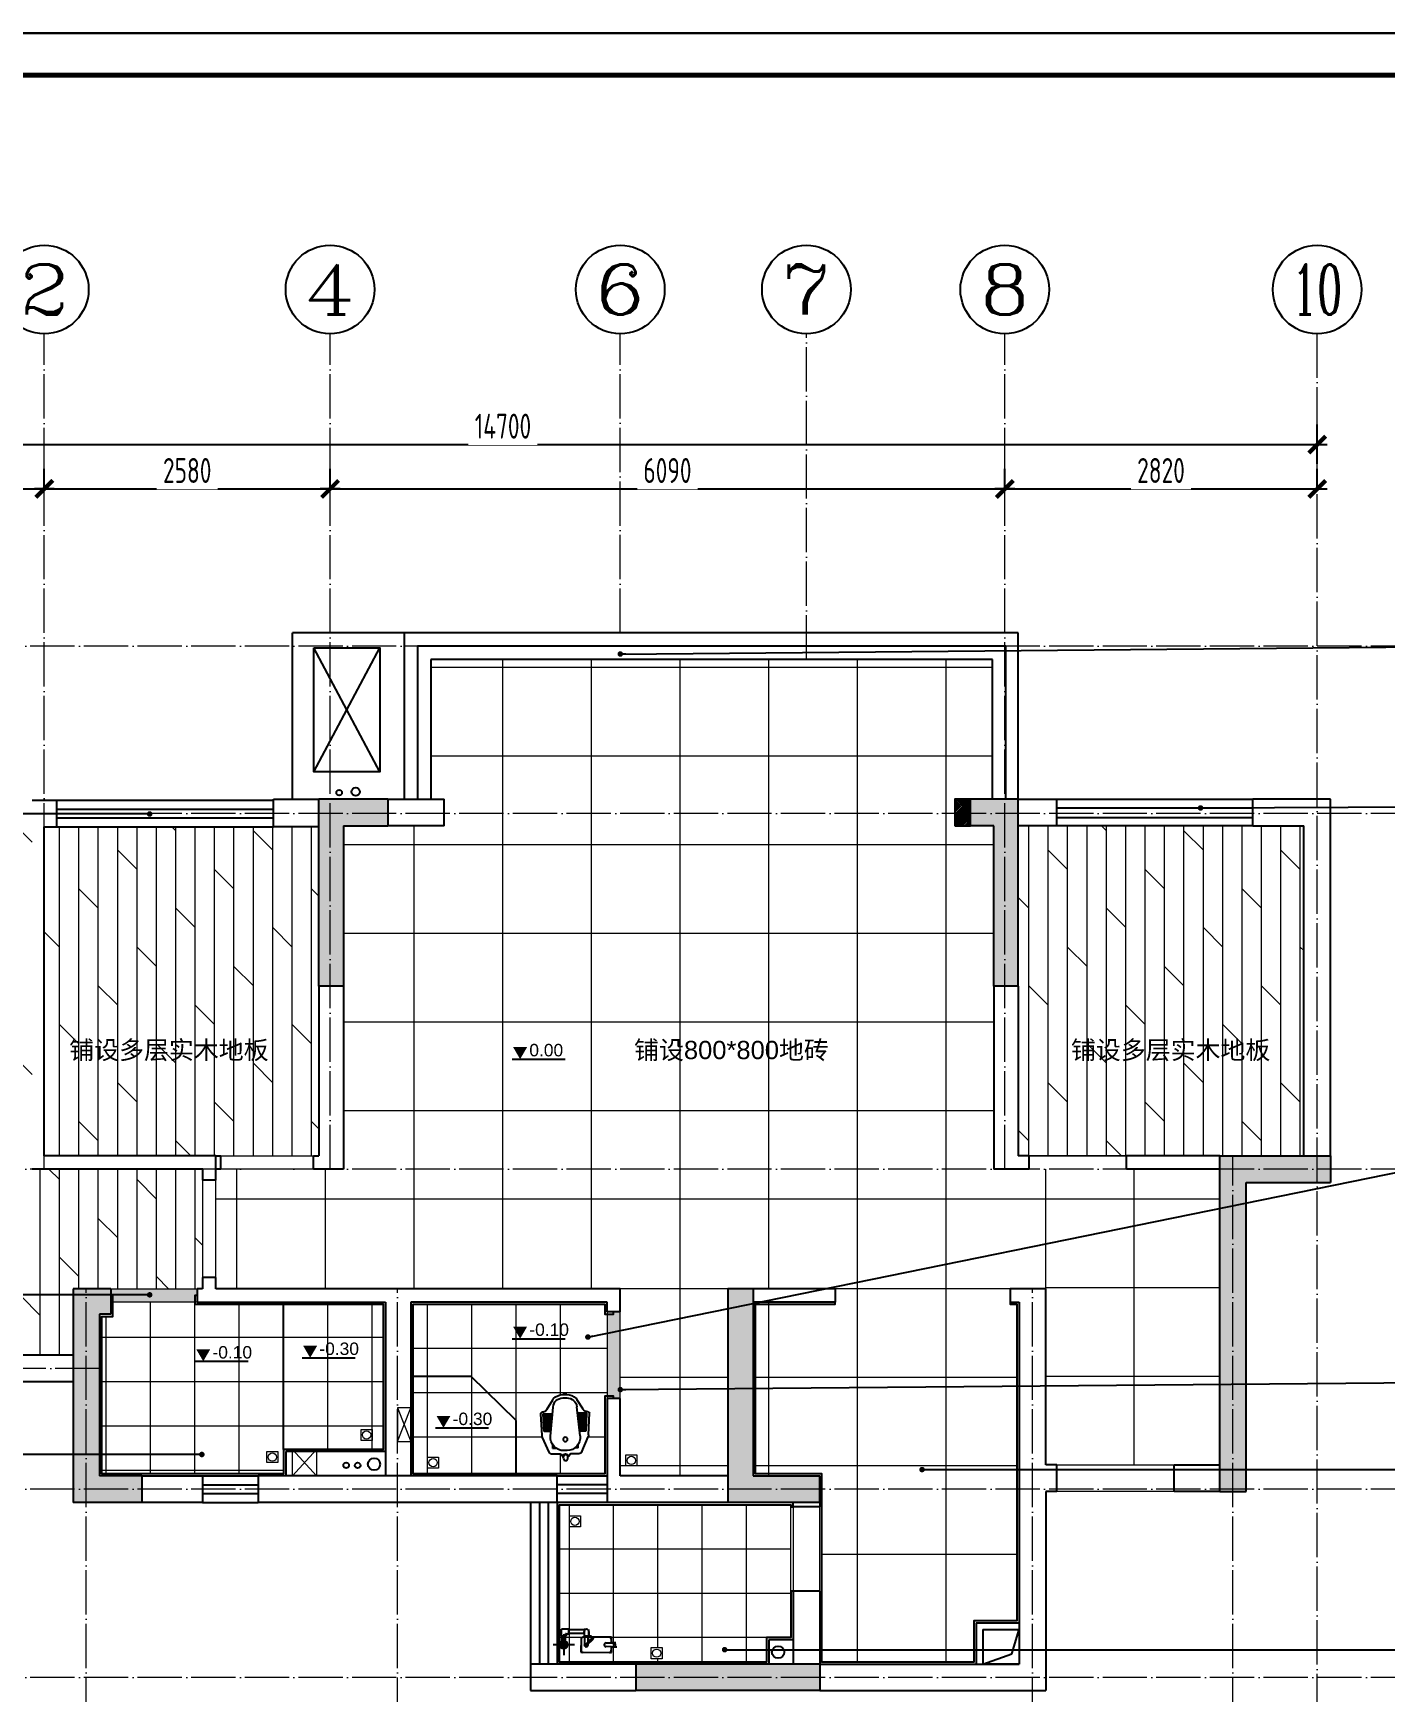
# Model space of a CAD drawing. Header units: inches. Extents: x -50945 to 250244, y -404780 to 18493.
# Drawn here: x 133813 to 146013, y -307373 to -292400 of the extents above; entities that cross this region are included whole.
import ezdxf
from ezdxf.enums import TextEntityAlignment as Align

# ---------------------------------------------------------------- set-up
doc = ezdxf.new("R2010")
doc.units = ezdxf.units.IN
doc.header["$MEASUREMENT"] = 0
doc.linetypes.add('DOTE', pattern=[2.42, 2, -0.2, 0.02, -0.2])
for name, color, linetype in [('15开关布置图-YJ', 2, 'Continuous'), ('19天棚文字标注-YJ', 252, 'Continuous'), ('AXIS', 1, 'Continuous'), ('AXIS_TEXT', 7, 'Continuous'), ('A图框', 7, 'Continuous'), ('D-ARCHI', 250, 'Continuous'), ('EVH 立面填充', 8, 'Continuous'), ('IBS-003-建筑窗框', 3, 'Continuous'), ('IBS-182-原建筑非承重墙', 150, 'Continuous'), ('IBS-200-原建筑承重墙柱', 200, 'Continuous'), ('IBS-250-轻质砖隔墙填充', 250, 'Continuous'), ('IBS-63-原建筑窗', 63, 'Continuous'), ('IDS-030-造型完成面(看线)', 30, 'Continuous'), ('IFF-31-卫浴洁具', 31, 'Continuous'), ('外标注', 50, 'Continuous')]:
    doc.layers.add(name, color=color, linetype=linetype)
for name, color, linetype, lineweight in [('地面铺装内线', 251, 'Continuous', 5), ('地面铺装外线', 136, 'Continuous', 20), ('天棚材质标注', 2, 'Continuous', 5), ('门', 65, 'Continuous', 13)]:
    doc.layers.add(name, color=color, linetype=linetype, lineweight=lineweight)
doc.styles.add('_TCH_AXIS', font='COMPLEX', dxfattribs={"bigfont": 'GBCBIG'})
doc.styles.add('COMPLEX', font='COMPLEX')
doc.styles.add('HBA-DIMT', font='ARCHS.SHX', dxfattribs={"width": 0.8})
doc.styles.add('MtXpl_Arial_Unicode_', font='Arial Unicode.ttf')
doc.styles.get("Standard").update_dxf_attribs({"font": 'Arial.ttf'})
doc.dimstyles.new('HBA_40', dxfattribs={"dimscale": 50, "dimtxt": 2.5, "dimasz": 0.1, "dimexe": 2, "dimexo": 2.5, "dimgap": 0.6, "dimtad": 1, "dimdec": 0, "dimrnd": 5, "dimzin": 0, "dimtxsty": 'HBA-DIMT', "dimblk": 'HBA_DIMENSION_TICK', "dimblk1": 'HBA_DIMENSION_TICK', "dimblk2": 'HBA_DIMENSION_TICK', "dimcen": 0.125, "dimclrd": 44, "dimclre": 44, "dimclrt": 2, "dimadec": 0, "dimazin": 0, "dimtfac": 1, "dimtdec": 0, "dimtix": 1, "dimtmove": 1, "dimatfit": 3, "dimldrblk": 'HBA_Leader_Dot', "dimfxl": 0, "dimtvp": 1, "dimtfill": 1, "dimtolj": 1, "dimtzin": 0, "dimarcsym": 0})

# ---------------------------------------------------------------- blocks, each defined once
blk = doc.blocks.new('gegeg')
at = {"layer": 'A图框'}
blk.add_lwpolyline([(162587, -39218), (162587, -60008), (133187, -60008), (133187, -39218)], close=True, dxfattribs=at)
at = {"layer": 'A图框', "const_width": 42}
blk.add_lwpolyline([(133537, -40125), (133537, -39568), (162237, -39568), (162237, -57908)], dxfattribs=at)
blk = doc.blocks.new('11')
at = {"layer": 'IBS-182-原建筑非承重墙'}
for p, q in [((140567, -1131), (140516, -1131)), ((140535, -1131), (140528, -1131)), ((140528, -1166), (140567, -1166)), ((140528, -1166), (140567, -1166)), ((140567, -1131), (140535, -1131)), ((140567, -1131), (140535, -1131)), ((140567, -1166), (140535, -1166)), ((140841, -1081), (140567, -1080)), ((140567, -1080), (140567, -1131)), ((140576, -1080), (140567, -1080)), ((140567, -1080), (140567, -1131)), ((140567, -1101), (140567, -1131)), ((140567, -1131), (140615, -1132)), ((140567, -1166), (140567, -1196)), ((140615, -1166), (140567, -1166)), ((140567, -1166), (140567, -1217)), ((140567, -1166), (140567, -1196)), ((140820, -1081), (140588, -1080)), ((140820, -1081), (140588, -1080)), ((140788, -1145), (140728, -1204)), ((140775, -1157), (140728, -1204)), ((140797, -1154), (140737, -1214)), ((140737, -1214), (140775, -1175)), ((140737, -1214), (140775, -1175)), ((140775, -1157), (140788, -1145)), ((140775, -1149), (140775, -1157)), ((140775, -1149), (140775, -1157)), ((140775, -1149), (140775, -1157)), ((140775, -1217), (140775, -1175)), ((140775, -1175), (140775, -1227)), ((140775, -1175), (140775, -1217)), ((140809, -1218), (140810, -1149)), ((140809, -1227), (140810, -1149)), ((140810, -1145), (140810, -1149)), ((140810, -1149), (140810, -1145)), ((140841, -1081), (140820, -1081)), ((140840, -1209), (140841, -1081)), ((140840, -1101), (140841, -1081)), ((140840, -1197), (140840, -1101)), ((140840, -1209), (140840, -1101)), ((140901, -1150), (141093, -1150)), ((140980, -1150), (140980, -1228)), ((140980, -1180), (140980, -1248)), ((140980, -1180), (140980, -1228)), ((140997, -1245), (140997, -1054)), ((141014, -1150), (141014, -1228)), ((141014, -1228), (141014, -1180)), ((141014, -1228), (141014, -1180)), ((140567, -1208), (140567, -1217)), ((140567, -1217), (140770, -1217)), ((140567, -1217), (140587, -1217)), ((140587, -1217), (140775, -1217)), ((140587, -1217), (140740, -1217)), ((140737, -1214), (140728, -1204)), ((140728, -1204), (140737, -1214)), ((140750, -1227), (140737, -1214)), ((140740, -1217), (140750, -1227)), ((140775, -1227), (140750, -1227)), ((140750, -1227), (140770, -1227)), ((140770, -1217), (140770, -1288)), ((140812, -1227), (140770, -1227)), ((140770, -1269), (140770, -1227)), ((140770, -1227), (140770, -1269)), ((140770, -1269), (140770, -1288)), ((140775, -1217), (140775, -1227)), ((140775, -1217), (140775, -1227)), ((140775, -1227), (140809, -1227)), ((140955, -1286), (140803, -1286)), ((140803, -1286), (140812, -1286)), ((140803, -1286), (140812, -1286)), ((140809, -1218), (140820, -1218)), ((140809, -1218), (140809, -1227)), ((140812, -1252), (140812, -1221)), ((140812, -1252), (140812, -1221)), ((140812, -1252), (140812, -1227)), ((140812, -1252), (140812, -1269)), ((140812, -1252), (140955, -1252)), ((140812, -1286), (140812, -1252)), ((140812, -1286), (140812, -1252)), ((140955, -1252), (140953, -1252)), ((140955, -1252), (140953, -1252)), ((140962, -1248), (140955, -1248)), ((140955, -1290), (140955, -1248)), ((140955, -1251), (140955, -1252)), ((140955, -1251), (140955, -1252)), ((140955, -1290), (140982, -1290)), ((140975, -1234), (140975, -1228)), ((140975, -1228), (140980, -1228)), ((140975, -1248), (140975, -1228)), ((140975, -1228), (141018, -1228)), ((140980, -1228), (140975, -1228)), ((140975, -1228), (140975, -1234)), ((140975, -1234), (140975, -1248)), ((140980, -1248), (140975, -1248)), ((140975, -1248), (140980, -1248)), ((140980, -1228), (141014, -1228)), ((140980, -1248), (140980, -1228)), ((140980, -1228), (141018, -1228)), ((140982, -1290), (141018, -1290)), ((141014, -1228), (141018, -1228)), ((141018, -1228), (141014, -1228)), ((141018, -1228), (141014, -1228)), ((141018, -1235), (141018, -1228)), ((141018, -1235), (141018, -1228)), ((141018, -1228), (141018, -1235)), ((141018, -1235), (141018, -1228)), ((141018, -1228), (141018, -1235)), ((141018, -1235), (141018, -1290))]:
    blk.add_line(p, q, dxfattribs=at)
blk.add_circle((140997, -1150), 34.9, dxfattribs=at)
for start, end in [(0, 180), (0, 180), (180, 240.5217), (180, 240.5217), (299.176, 0), (299.176, 0)]:
    blk.add_arc((140997, -1150), 34.9, start, end, dxfattribs=at)
for centre, major_axis, start_param, end_param in [((140553, -1149), (-17.5, -17.5), -1.141223, -0.024085), ((140540, -1140), (-6.72, -6.72), 4.378011, 6.612288), ((140531, -1157), (-6.72, -6.72), 1.236418, 3.470695), ((140588, -1101), (-14.5, 14.5), 5.495149, 7.065946), ((140587, -1196), (-14.5, 14.5), 0.78276, 2.353557), ((140615, -1149), (-12.1, -12.1), 0.78276, 3.924353), ((140793, -1149), (-12.1, 12.1), 3.924353, 7.065946), ((140793, -1149), (-4.6, -4.6), 1.568158, 4.709751), ((140820, -1101), (-14.5, -14.5), 2.353557, 3.924353), ((140820, -1197), (-14.5, -14.5), 0.78276, 2.353557), ((140997, -1150), (-12.1, 12.1), 4.709751, 10.992936), ((140791, -1269), (-15, 15), 0.78276, 2.986227), ((140791, -1269), (-15, 15), 2.986227, 3.924353), ((140962, -1234), (-9.66, 9.66), 2.353557, 3.924353)]:
    blk.add_ellipse(centre, major_axis=major_axis, ratio=1, start_param=start_param, end_param=end_param, dxfattribs=at)
at = {"layer": 'IBS-182-原建筑非承重墙', "extrusion": (0, 0, -1)}
for start_param, end_param in [(5.500425, 7.071221), (5.500425, 7.071221), (3.929629, 5.500425), (3.929629, 5.500425), (7.071221, 8.642018), (7.071221, 8.642018), (2.358832, 3.929629), (2.358832, 3.929629)]:
    blk.add_ellipse((140997, -1150), major_axis=(-12.1, 12.1), ratio=1, start_param=start_param, end_param=end_param, dxfattribs=at)
blk = doc.blocks.new('HBA_DIMENSION_TICK')
at = {"color": 0, "linetype": 'ByBlock'}
for p, q in [((-10, 0), (0, 0)), ((0, 0), (10, 0))]:
    blk.add_line(p, q, dxfattribs=at)
at = {"color": 50, "linetype": 'ByBlock'}
blk.add_solid([(-10, -7), (-7, -10), (7, 10), (10, 7)], dxfattribs=at)
blk = doc.blocks.new('*D498')
at = {"layer": 'Defpoints', "color": 0, "transparency": 16777216}
for p in [(133913, -296514), (130703, -296739), (133913, -296739)]:
    blk.add_point(p, dxfattribs=at)
at = {"layer": '外标注', "color": 44, "lineweight": -2, "transparency": 16777216}
for p, q in [((130703, -296514), (130703, -296334)), ((133913, -296514), (133913, -296334)), ((130712, -296514), (133904, -296514))]:
    blk.add_line(p, q, dxfattribs=at)
at = {"layer": '外标注', "color": 44, "lineweight": -2, "transparency": 16777216, "xscale": 9, "yscale": 9, "zscale": 9, "rotation": 180}
blk.add_blockref('HBA_DIMENSION_TICK', (130703, -296514), dxfattribs=at)
at = {"layer": '外标注', "color": 44, "lineweight": -2, "transparency": 16777216, "xscale": 9, "yscale": 9, "zscale": 9}
blk.add_blockref('HBA_DIMENSION_TICK', (133913, -296514), dxfattribs=at)
at = {"layer": '外标注', "color": 2, "transparency": 16777216, "insert": (132308, -296348), "char_height": 225, "attachment_point": 5, "style": 'HBA-DIMT', "bg_fill": 3, "box_fill_scale": 1.25, "bg_fill_color": 256, "bg_fill_true_color": 13158600, "bg_fill_transparency": 0}
blk.add_mtext('\\A1;3210', dxfattribs=at)
blk = doc.blocks.new('HBA_Leader_Dot')
at = {"color": 0, "linetype": 'ByBlock'}
blk.add_line((-5, 0), (-10, 0), dxfattribs=at)
at = {"color": 0, "linetype": 'ByBlock', "const_width": 5}
blk.add_lwpolyline([(-2.5, 0, 1), (2.5, 0, 1)], format="xyb", close=True, dxfattribs=at)
blk = doc.blocks.new('*D499')
at = {"layer": 'Defpoints', "color": 0, "transparency": 16777216}
for p in [(136493, -296514), (133913, -296739), (136493, -296739)]:
    blk.add_point(p, dxfattribs=at)
at = {"layer": '外标注', "color": 44, "lineweight": -2, "transparency": 16777216}
for p, q in [((133913, -296514), (133913, -296334)), ((136493, -296514), (136493, -296334)), ((133922, -296514), (136484, -296514))]:
    blk.add_line(p, q, dxfattribs=at)
at = {"layer": '外标注', "color": 44, "lineweight": -2, "transparency": 16777216, "xscale": 9, "yscale": 9, "zscale": 9, "rotation": 180}
blk.add_blockref('HBA_DIMENSION_TICK', (133913, -296514), dxfattribs=at)
at = {"layer": '外标注', "color": 44, "lineweight": -2, "transparency": 16777216, "xscale": 9, "yscale": 9, "zscale": 9}
blk.add_blockref('HBA_DIMENSION_TICK', (136493, -296514), dxfattribs=at)
at = {"layer": '外标注', "color": 2, "transparency": 16777216, "insert": (135203, -296348), "char_height": 225, "attachment_point": 5, "style": 'HBA-DIMT', "bg_fill": 3, "box_fill_scale": 1.25, "bg_fill_color": 256, "bg_fill_true_color": 13158600, "bg_fill_transparency": 0}
blk.add_mtext('\\A1;2580', dxfattribs=at)
blk = doc.blocks.new('*D500')
at = {"layer": 'Defpoints', "color": 0, "transparency": 16777216}
for p in [(142583, -296514), (136493, -296739), (142583, -296739)]:
    blk.add_point(p, dxfattribs=at)
at = {"layer": '外标注', "color": 44, "lineweight": -2, "transparency": 16777216}
for p, q in [((136493, -296514), (136493, -296334)), ((142583, -296514), (142583, -296334)), ((136502, -296514), (142574, -296514))]:
    blk.add_line(p, q, dxfattribs=at)
at = {"layer": '外标注', "color": 44, "lineweight": -2, "transparency": 16777216, "xscale": 9, "yscale": 9, "zscale": 9, "rotation": 180}
blk.add_blockref('HBA_DIMENSION_TICK', (136493, -296514), dxfattribs=at)
at = {"layer": '外标注', "color": 44, "lineweight": -2, "transparency": 16777216, "xscale": 9, "yscale": 9, "zscale": 9}
blk.add_blockref('HBA_DIMENSION_TICK', (142583, -296514), dxfattribs=at)
at = {"layer": '外标注', "color": 2, "transparency": 16777216, "insert": (139538, -296348), "char_height": 225, "attachment_point": 5, "style": 'HBA-DIMT', "bg_fill": 3, "box_fill_scale": 1.25, "bg_fill_color": 256, "bg_fill_true_color": 13158600, "bg_fill_transparency": 0}
blk.add_mtext('\\A1;6090', dxfattribs=at)
blk = doc.blocks.new('*D501')
at = {"layer": 'Defpoints', "color": 0, "transparency": 16777216}
for p in [(145403, -296514), (142583, -296739), (145403, -296739)]:
    blk.add_point(p, dxfattribs=at)
at = {"layer": '外标注', "color": 44, "lineweight": -2, "transparency": 16777216}
for p, q in [((142583, -296514), (142583, -296334)), ((145403, -296514), (145403, -296334)), ((142592, -296514), (145394, -296514))]:
    blk.add_line(p, q, dxfattribs=at)
at = {"layer": '外标注', "color": 44, "lineweight": -2, "transparency": 16777216, "xscale": 9, "yscale": 9, "zscale": 9, "rotation": 180}
blk.add_blockref('HBA_DIMENSION_TICK', (142583, -296514), dxfattribs=at)
at = {"layer": '外标注', "color": 44, "lineweight": -2, "transparency": 16777216, "xscale": 9, "yscale": 9, "zscale": 9}
blk.add_blockref('HBA_DIMENSION_TICK', (145403, -296514), dxfattribs=at)
at = {"layer": '外标注', "color": 2, "transparency": 16777216, "insert": (143993, -296348), "char_height": 225, "attachment_point": 5, "style": 'HBA-DIMT', "bg_fill": 3, "box_fill_scale": 1.25, "bg_fill_color": 256, "bg_fill_true_color": 13158600, "bg_fill_transparency": 0}
blk.add_mtext('\\A1;2820', dxfattribs=at)
blk = doc.blocks.new('*D502')
at = {"layer": 'Defpoints', "color": 0, "transparency": 16777216}
for p in [(145403, -296114), (130703, -296514), (145403, -296514)]:
    blk.add_point(p, dxfattribs=at)
at = {"layer": '外标注', "color": 44, "lineweight": -2, "transparency": 16777216}
for p, q in [((130703, -296289), (130703, -295934)), ((145403, -296289), (145403, -295934)), ((130712, -296114), (145394, -296114))]:
    blk.add_line(p, q, dxfattribs=at)
at = {"layer": '外标注', "color": 44, "lineweight": -2, "transparency": 16777216, "xscale": 9, "yscale": 9, "zscale": 9, "rotation": 180}
blk.add_blockref('HBA_DIMENSION_TICK', (130703, -296114), dxfattribs=at)
at = {"layer": '外标注', "color": 44, "lineweight": -2, "transparency": 16777216, "xscale": 9, "yscale": 9, "zscale": 9}
blk.add_blockref('HBA_DIMENSION_TICK', (145403, -296114), dxfattribs=at)
at = {"layer": '外标注', "color": 2, "transparency": 16777216, "insert": (138053, -295948), "char_height": 225, "attachment_point": 5, "style": 'HBA-DIMT', "bg_fill": 3, "box_fill_scale": 1.25, "bg_fill_color": 256, "bg_fill_true_color": 13158600, "bg_fill_transparency": 0}
blk.add_mtext('\\A1;14700', dxfattribs=at)
blk = doc.blocks.new('_AXISO')
blk.add_circle((0, 0), 0.5)
at = {"layer": 'AXIS_TEXT', "style": 'COMPLEX', "width": 1.041667}
blk.add_attdef('A', text='', height=0.56, dxfattribs=at).set_placement((-0.25, -0.28), (0.25, -0.28), align=Align.FIT)
blk = doc.blocks.new('抖音iGo户型优化-0721')
at = {"layer": 'IFF-31-卫浴洁具', "ltscale": 100}
for p, q in [((23052, -200812), (22993, -200945)), ((23155, -200795), (23079, -200794)), ((23084, -200846), (23084, -200880)), ((23084, -200846), (23116, -200847)), ((23214, -200826), (23186, -200826)), ((23321, -200798), (23246, -200797)), ((23315, -200850), (23283, -200849)), ((23315, -200850), (23314, -200883)), ((23348, -200816), (23404, -200951)), ((22988, -200962), (22976, -201159)), ((23008, -200999), (22997, -201159)), ((23076, -201089), (23002, -201088)), ((23074, -201069), (23003, -201068)), ((23075, -201079), (23003, -201078)), ((23073, -201059), (23004, -201058)), ((23072, -201039), (23005, -201038)), ((23073, -201049), (23005, -201048)), ((23071, -201029), (23006, -201028)), ((23069, -201009), (23007, -201009)), ((23070, -201019), (23007, -201018)), ((23069, -200999), (23008, -200999)), ((23064, -200955), (23087, -201219)), ((23332, -200959), (23302, -201222)), ((23317, -201083), (23390, -201084)), ((23319, -201073), (23390, -201074)), ((23320, -201063), (23389, -201064)), ((23321, -201053), (23389, -201054)), ((23322, -201043), (23388, -201044)), ((23323, -201033), (23388, -201034)), ((23324, -201023), (23388, -201024)), ((23325, -201013), (23387, -201014)), ((23326, -201003), (23387, -201004)), ((23387, -201004), (23393, -201164)), ((23407, -200968), (23415, -201165)), ((22997, -201159), (23082, -201160)), ((23081, -201150), (22998, -201148)), ((23079, -201129), (22999, -201128)), ((23080, -201140), (22999, -201138)), ((23079, -201119), (23000, -201118)), ((23077, -201099), (23001, -201098)), ((23078, -201109), (23001, -201108)), ((23031, -201196), (23084, -201285)), ((23358, -201201), (23303, -201288)), ((23393, -201164), (23308, -201163)), ((23310, -201153), (23393, -201154)), ((23311, -201143), (23392, -201144)), ((23312, -201133), (23392, -201134)), ((23313, -201123), (23391, -201124)), ((23314, -201113), (23391, -201114)), ((23315, -201103), (23391, -201104)), ((23316, -201093), (23390, -201094)), ((23175, -201331), (23211, -201331)), ((23211, -201331), (23175, -201331)), ((23176, -201301), (23211, -201301))]:
    blk.add_line(p, q, dxfattribs=at)
blk.add_circle((23198, -200927), 20, dxfattribs=at)
for centre, radius, start, end in [((23155, -200785), 10, 269.216, 339.7158), ((23227, -200812), 66.5, 131.3509, 159.7158), ((23201, -200771), 25, 179.216, 359.216), ((23227, -200763), 44.3, 146.6708, 211.7611), ((23200, -200778), 13.4, 214.0457, 324.3862), ((23201, -200746), 13.4, 34.0457, 144.3862), ((23174, -200762), 44.3, 326.6708, 31.7611), ((23173, -200811), 66.5, 18.7161, 47.0811), ((23246, -200787), 10, 198.7161, 269.216), ((23079, -200824), 30, 89.216, 156.0781), ((23184, -200946), 120, 89.216, 184.4244), ((23212, -200946), 120, 354.0076, 89.216), ((23321, -200828), 30, 22.3538, 89.216), ((23038, -200965), 50, 156.0781, 176.2889), ((23357, -200970), 50, 2.1431, 22.3538), ((22988, -201160), 12, 176.2889, 270.6079), ((22988, -201222), 50, 30.4869, 90.6079), ((23177, -201211), 90, 184.9106, 269.216), ((23212, -201211), 90, 269.216, 353.5214), ((23400, -201227), 50, 87.8241, 147.945), ((23403, -201165), 12, 267.8241, 2.1431), ((23127, -201260), 50, 210.4869, 224.5067), ((23177, -201211), 120, 224.5067, 269.216), ((23212, -201211), 120, 269.216, 313.9252), ((23261, -201262), 50, 313.9252, 327.945)]:
    blk.add_arc(centre, radius, start, end, dxfattribs=at)
blk = doc.blocks.new('海龍05110696')
at = {"layer": '19天棚文字标注-YJ', "color": 251, "linetype": 'Continuous'}
blk.add_line((-299, -136), (299, -136), dxfattribs=at)
blk.add_solid([(-287, 0), (-129, 0), (-208, -136)], dxfattribs=at)

msp = doc.modelspace()

# ---------------------------------------------------------------- hatches: boundary and pattern name
at = {"layer": 'EVH 立面填充'}
h = msp.add_hatch(color=256, dxfattribs=at)
h.dxf.hatch_style = 1
h.paths.add_polyline_path([(136612.54, -299554.51), (137012.54, -299554.51), (137012.54, -299314.51), (136392.54, -299314.51), (136392.54, -301004.51), (136612.54, -301004.51)])
h = msp.add_hatch(color=256, dxfattribs=at)
h.dxf.hatch_style = 1
h.paths.add_polyline_path([(142482.54, -299554.51), (142482.54, -301004.51), (142702.54, -301004.51), (142702.54, -299314.51), (142272.54, -299314.51), (142272.54, -299554.51)])
h = msp.add_hatch(color=256, dxfattribs=at)
h.dxf.hatch_style = 1
h.paths.add_polyline_path([(144762.54, -302774.51), (145522.54, -302774.51), (145522.54, -302534.51), (144522.54, -302534.51), (144522.54, -305564.51), (144762.54, -305564.51)])
h = msp.add_hatch(color=256, dxfattribs=at)
h.dxf.hatch_style = 1
h.paths.add_polyline_path([(134172.24, -305664.51), (134792.24, -305664.51), (134792.24, -305424.51), (134412.24, -305424.51), (134412.24, -303964.51), (134512.24, -303964.51), (134512.24, -303734.51), (134172.24, -303734.51)])
h = msp.add_hatch(color=256, dxfattribs=at)
h.dxf.hatch_style = 1
h.paths.add_polyline_path([(140912.24, -305664.51), (140912.24, -305424.51), (140312.24, -305424.51), (140312.24, -303734.51), (140082.24, -303734.51), (140082.24, -305664.51)])
h = msp.add_hatch(color=256, dxfattribs=at)
h.dxf.hatch_style = 1
h.paths.add_polyline_path([(139252.24, -307124.51), (139252.24, -307362.84), (140912.24, -307362.84), (140912.24, -307124.51)])
at = {"layer": '地面铺装内线'}
h = msp.add_hatch(dxfattribs=at)
h.set_pattern_fill('AR-CONC', color=256, scale=20)
h.set_pattern_definition([(50, (-82527.76, -207951.68), (143.452037, -12.550427), [15, -165]), (355, (-82527.76, -207951.68), (-27.75027, 150.43843), [12, -132]), (100.451444, (-82515.81, -207952.73), (115.70177, 137.888), [12.74804, -140.22842]), (46.1842, (-82527.76, -207911.68), (213.44827, -33.10386), [22.5, -247.5]), (96.63564, (-82509.97, -207914.44), (186.93239, 194.82372), [19.12207, -210.34275]), (351.18416, (-82527.76, -207911.68), (186.93239, 194.82372), [18, -198]), (21, (-82507.76, -207921.68), (119.38141, -80.52378), [15, -165]), (326, (-82507.76, -207921.68), (48.66307, 145.03001), [12, -132]), (71.451445, (-82497.81, -207928.39), (168.044475, 64.50623), [12.74804, -140.22842]), (37.5, (-82527.76, -207951.68), (2.431971, 66.578771), [0, -130.4, 0, -134, 0, -132.5]), (7.5, (-82527.76, -207951.68), (52.613907, 78.882342), [0, -76.4, 0, -127.4, 0, -50.5]), (327.5, (-82572.36, -207951.68), (106.764487, -4.510974), [0, -50, 0, -156, 0, -207]), (317.5, (-82592.36, -207951.68), (116.637234, 20.020996), [0, -65, 0, -103.6, 0, -147])])
h.paths.add_polyline_path([(135292.24, -303734.51), (134512.24, -303734.51), (134512.24, -303794.51), (134532.24, -303794.51), (134532.24, -303854.51), (135272.24, -303854.51), (135272.24, -303794.51), (135292.24, -303794.51)])
h.paths.add_polyline_path([(139112.24, -303944.51), (139052.24, -303944.51), (139052.24, -303964.51), (138992.24, -303964.51), (138992.24, -304704.51), (139052.24, -304704.51), (139052.24, -304724.51), (139112.24, -304724.51)])
at = {"layer": '门', "lineweight": 5}
h = msp.add_hatch(dxfattribs=at)
h.set_pattern_fill('DOLMIT', color=8, scale=700, angle=90)
h.paths.add_polyline_path([(130822.54, -302654.51), (130822.54, -302884.51), (130822.54, -304334.51), (131222.54, -304334.51), (134172.24, -304334.51), (134172.24, -303734.51), (134512.24, -303734.51), (135292.24, -303734.51), (135342.24, -303734.51), (135342.24, -303634.51), (135342.24, -302754.51), (135342.54, -302754.51), (135342.54, -302654.51)])
h.paths.add_polyline_path([(133802.54, -302654.51), (133802.54, -299564.51), (131242.54, -299564.51), (130822.54, -299564.51), (130822.54, -300154.51), (130822.54, -301814.51), (130822.54, -302654.51)])
h.paths.add_polyline_path([(133912.54, -302534.51), (135462.54, -302534.51), (135502.54, -302534.51), (136342.54, -302534.51), (136392.54, -302534.51), (136392.54, -301004.51), (136392.54, -299564.51), (135982.54, -299564.51), (134022.54, -299564.51), (133912.54, -299564.51)])
h.paths.add_polyline_path([(145282.54, -299554.51), (144822.54, -299554.51), (143052.54, -299554.51), (142702.54, -299554.51), (142702.54, -301004.51), (142702.54, -302534.51), (142802.54, -302534.51), (143682.54, -302534.51), (144522.54, -302534.51), (145282.54, -302534.51)])
h.paths.add_polyline_path([(143127.12, -301731.94), (145076.2, -301731.94), (145076.2, -301413.23), (143127.12, -301413.23)], flags=24)

# ---------------------------------------------------------------- linework, layer by layer
at = {"layer": 'D-ARCHI', "color": 251, "linetype": 'DOTE', "lineweight": 5, "ltscale": 200}
for p, q in [((148222.54, -297934.27), (127895.28, -297934.27)), ((148222.54, -299444.51), (127882.54, -299444.51)), ((144642.54, -310062.84), (144642.54, -302534.51)), ((148222.54, -302654.51), (127895.28, -302654.51)), ((134292.24, -310062.84), (134292.24, -303734.51)), ((137102.24, -310062.84), (137102.24, -303734.51)), ((142832.24, -310062.84), (142832.24, -303734.51)), ((134412.24, -304454.51), (127895.28, -304454.51)), ((148222.54, -305544.51), (127895.28, -305544.51)), ((148222.54, -307242.84), (127895.28, -307242.84))]:
    msp.add_line(p, q, dxfattribs=at)
at = {"layer": 'IBS-003-建筑窗框', "color": 251, "ltscale": 10}
for p, q in [((142702.54, -297814.27), (137162.54, -297814.27)), ((137162.54, -297814.27), (137162.54, -299314.51)), ((142702.54, -299314.51), (142702.54, -297814.27)), ((142472.54, -298054.27), (137402.54, -298054.27)), ((137402.54, -298054.27), (137402.54, -299314.51)), ((142472.54, -299314.51), (142472.54, -298054.27)), ((143052.54, -299314.51), (144822.54, -299314.51)), ((134022.54, -299324.51), (135982.54, -299324.51)), ((134022.54, -299564.51), (135982.54, -299564.51)), ((144822.54, -299554.51), (143052.54, -299554.51)), ((135342.24, -305424.51), (135842.24, -305424.51)), ((138542.24, -305424.51), (138992.24, -305424.51)), ((135342.24, -305664.51), (135842.24, -305664.51)), ((138302.24, -305664.51), (138302.24, -307124.51)), ((138992.24, -305664.51), (138542.24, -305664.51)), ((138542.24, -305664.51), (138542.24, -307124.51))]:
    msp.add_line(p, q, dxfattribs=at)
at = {"layer": 'IBS-182-原建筑非承重墙'}
for p, q in [((136152.54, -299314.51), (136152.54, -297814.27)), ((137162.54, -297814.27), (136152.54, -297814.27)), ((136344.61, -299068.17), (136942.72, -297949.38)), ((136942.72, -299068.17), (136344.61, -297949.38)), ((135982.54, -299564.51), (135982.54, -299314.51)), ((135982.54, -299314.51), (136392.54, -299314.51)), ((137012.54, -299314.51), (137522.54, -299314.51)), ((137522.54, -299554.51), (137522.54, -299314.51)), ((142702.54, -299314.51), (143052.54, -299314.51)), ((143052.54, -299554.51), (143052.54, -299314.51)), ((145522.54, -299314.51), (144822.54, -299314.51)), ((144822.54, -299554.51), (144822.54, -299314.51)), ((145522.54, -302534.51), (145522.54, -299314.51)), ((133802.54, -299323.51), (134022.54, -299323.51)), ((134022.54, -299323.51), (134022.54, -299564.51)), ((133912.54, -302534.51), (133912.54, -299564.51)), ((133912.54, -299564.51), (134022.54, -299564.51)), ((136392.54, -299564.51), (135982.54, -299564.51)), ((137522.54, -299554.51), (137012.54, -299554.51)), ((143052.54, -299554.51), (142702.54, -299554.51)), ((144822.54, -299554.51), (145282.54, -299554.51)), ((145282.54, -302534.51), (145282.54, -299554.51)), ((136392.54, -301004.51), (136392.54, -302534.51)), ((136612.54, -301004.51), (136612.54, -302654.51)), ((142482.54, -301004.51), (142482.54, -302654.51)), ((142702.54, -301004.51), (142702.54, -302534.51)), ((135462.54, -302534.51), (133912.54, -302534.51)), ((135462.54, -302754.51), (135462.54, -302534.51)), ((136342.54, -302654.51), (136342.54, -302534.51)), ((136342.54, -302534.51), (136392.54, -302534.51)), ((142802.54, -302534.51), (142702.54, -302534.51)), ((142802.54, -302654.51), (142802.54, -302534.51)), ((143682.54, -302654.51), (143682.54, -302534.51)), ((144522.54, -302534.51), (143682.54, -302534.51)), ((135342.54, -302654.51), (133802.54, -302654.51)), ((135342.54, -302754.51), (135342.54, -302654.51)), ((135462.54, -302754.51), (135342.54, -302754.51)), ((136612.54, -302654.51), (136342.54, -302654.51)), ((142802.54, -302654.51), (142482.54, -302654.51)), ((144522.54, -302654.51), (143682.54, -302654.51)), ((135462.24, -303634.51), (135342.24, -303634.51)), ((135342.24, -303634.51), (135342.24, -303734.51)), ((135462.24, -303734.51), (135462.24, -303634.51)), ((135342.24, -303734.51), (135292.24, -303734.51)), ((135292.24, -303734.51), (135292.24, -303854.51)), ((139112.24, -303734.51), (135462.24, -303734.51)), ((139112.24, -303944.51), (139112.24, -303734.51)), ((141052.24, -303734.51), (140312.24, -303734.51)), ((141052.24, -303734.51), (141052.24, -303854.51)), ((142952.24, -303734.51), (142632.24, -303734.51)), ((142632.24, -303734.51), (142632.24, -303854.51)), ((142952.24, -305324.51), (142952.24, -303734.51)), ((135292.24, -303854.51), (136992.24, -303854.51)), ((136992.24, -303854.51), (136992.24, -305424.51)), ((138992.24, -303854.51), (137222.24, -303854.51)), ((137222.24, -303854.51), (137222.24, -305424.51)), ((138992.24, -303944.51), (138992.24, -303854.51)), ((139112.24, -303944.51), (138992.24, -303944.51)), ((141052.24, -303854.51), (140312.24, -303854.51)), ((142632.24, -303854.51), (142712.24, -303854.51)), ((142712.24, -303854.51), (142712.24, -307124.51)), ((134172.24, -304334.51), (131222.54, -304334.51)), ((134172.24, -304574.51), (131222.54, -304574.51)), ((139112.24, -304724.51), (138992.24, -304724.51)), ((138992.24, -304724.51), (138992.24, -305664.51)), ((139112.24, -305424.51), (139112.24, -304724.51)), ((136092.24, -305204.51), (136092.24, -305424.51)), ((136992.24, -305204.51), (136092.24, -305204.51)), ((134792.24, -305424.51), (135342.24, -305424.51)), ((135342.24, -305424.51), (135342.24, -305664.51)), ((137222.24, -305424.51), (135842.24, -305424.51)), ((135842.24, -305424.51), (135842.24, -305664.51)), ((138542.24, -305424.51), (137222.24, -305424.51)), ((138542.24, -305664.51), (138542.24, -305424.51)), ((140082.24, -305424.51), (139112.24, -305424.51)), ((143052.24, -305324.51), (142952.24, -305324.51)), ((143052.24, -305564.51), (143052.24, -305324.51)), ((144112.54, -305564.51), (144112.54, -305324.51)), ((144112.54, -305324.51), (144522.54, -305324.51)), ((143052.24, -305564.51), (142952.24, -305564.51)), ((142952.24, -305564.51), (142952.24, -307362.84)), ((144522.54, -305564.51), (144112.54, -305564.51)), ((135342.24, -305664.51), (134792.24, -305664.51)), ((138302.24, -305664.51), (135842.24, -305664.51)), ((138542.24, -305664.51), (138302.24, -305664.51)), ((140082.24, -305664.51), (138992.24, -305664.51)), ((140672.24, -305704.51), (140672.24, -305664.51)), ((140912.24, -305704.51), (140672.24, -305704.51)), ((140912.24, -305664.51), (140912.24, -305704.51)), ((140912.24, -306464.51), (140672.24, -306464.51)), ((140672.24, -306464.51), (140672.24, -307124.51)), ((140912.24, -306464.51), (140912.24, -307124.51)), ((142324, -306751.52), (142324, -307124.51)), ((142324, -306751.52), (142712.24, -306751.52)), ((140452.24, -306904.51), (140452.24, -307124.51)), ((140672.24, -306904.51), (140452.24, -306904.51)), ((142384, -306811.52), (142384, -307124.51)), ((142384, -306811.52), (142712.24, -306811.52)), ((142645.7, -307031.93), (142712.24, -306811.52)), ((142384, -307124.51), (142645.7, -307031.93)), ((139252.24, -307124.51), (138302.24, -307124.51)), ((138302.24, -307124.51), (138302.24, -307362.84)), ((140912.24, -307124.51), (142712.24, -307124.51)), ((142712.24, -307124.51), (142384, -307124.51)), ((138302.24, -307362.84), (139252.24, -307362.84)), ((140912.24, -307362.84), (142952.24, -307362.84))]:
    msp.add_line(p, q, dxfattribs=at)
for points in [[(136344.61, -297949.38), (136942.72, -297949.38), (136942.72, -299068.17), (136344.61, -299068.17)], [(142132.54, -299554.51), (142272.54, -299554.51), (142272.54, -299314.51), (142132.54, -299314.51)], [(135462.54, -302534.51), (135502.54, -302534.51), (135502.54, -302654.51), (135462.54, -302654.51)]]:
    msp.add_lwpolyline(points, close=True, dxfattribs=at)
for centre, radius in [((136574.76, -299256.6), 25), ((136723.72, -299248.03), 37.5), ((136637.92, -305329.32), 25), ((136741.27, -305329.32), 25), ((136889.42, -305317.89), 55), ((140536.28, -307016.08), 55)]:
    msp.add_circle(centre, radius, dxfattribs=at)
at = {"layer": 'IBS-200-原建筑承重墙柱', "ltscale": 0.02}
for p, q in [((136392.54, -301004.51), (136392.54, -299314.51)), ((137012.54, -299314.51), (136392.54, -299314.51)), ((137012.54, -299314.51), (137012.54, -299554.51)), ((142272.54, -299554.51), (142272.54, -299314.51)), ((142702.54, -299314.51), (142272.54, -299314.51)), ((142702.54, -301004.51), (142702.54, -299314.51)), ((136612.54, -299554.51), (136612.54, -301004.51)), ((136612.54, -299554.51), (137012.54, -299554.51)), ((142482.54, -299554.51), (142272.54, -299554.51)), ((142482.54, -301004.51), (142482.54, -299554.51)), ((136612.54, -301004.51), (136392.54, -301004.51)), ((142702.54, -301004.51), (142482.54, -301004.51)), ((144522.54, -305564.51), (144522.54, -302534.51)), ((144522.54, -302534.51), (145522.54, -302534.51)), ((145522.54, -302534.51), (145522.54, -302774.51)), ((144762.54, -305564.51), (144762.54, -302774.51)), ((144762.54, -302774.51), (145522.54, -302774.51)), ((134512.24, -303734.51), (134172.24, -303734.51)), ((134172.24, -303734.51), (134172.24, -305664.51)), ((134512.24, -303734.51), (134512.24, -303964.51)), ((140082.24, -303734.51), (140082.24, -305664.51)), ((140312.24, -303734.51), (140082.24, -303734.51)), ((140312.24, -303734.51), (140312.24, -305424.51)), ((134512.24, -303964.51), (134412.24, -303964.51)), ((134412.24, -303964.51), (134412.24, -305424.51)), ((134792.24, -305424.51), (134412.24, -305424.51)), ((134792.24, -305424.51), (134792.24, -305664.51)), ((140312.24, -305424.51), (140912.24, -305424.51)), ((140912.24, -305664.51), (140912.24, -305424.51)), ((144522.54, -305564.51), (144762.54, -305564.51)), ((134792.24, -305664.51), (134172.24, -305664.51)), ((140912.24, -305664.51), (140082.24, -305664.51)), ((140912.24, -307124.51), (139252.24, -307124.51)), ((139252.24, -307124.51), (139252.24, -307362.84)), ((140912.24, -307124.51), (140912.24, -307362.84)), ((140912.24, -307362.84), (139252.24, -307362.84))]:
    msp.add_line(p, q, dxfattribs=at)
at = {"layer": 'IBS-250-轻质砖隔墙填充', "color": 8, "linetype": 'Continuous'}
for p, q in [((142132.54, -299324.6), (142142.63, -299314.51)), ((142132.54, -299345.81), (142163.84, -299314.51)), ((142132.54, -299367.02), (142185.05, -299314.51)), ((142132.54, -299388.24), (142206.27, -299314.51)), ((142132.54, -299409.45), (142227.48, -299314.51)), ((142132.54, -299430.66), (142248.69, -299314.51)), ((142139.91, -299444.51), (142269.91, -299314.51)), ((142132.54, -299451.88), (142139.91, -299444.51)), ((142132.54, -299473.09), (142161.12, -299444.51)), ((142132.54, -299494.3), (142182.33, -299444.51)), ((142132.54, -299515.52), (142203.54, -299444.51)), ((142132.54, -299536.73), (142224.76, -299444.51)), ((142135.97, -299554.51), (142245.97, -299444.51)), ((142157.18, -299554.51), (142267.18, -299444.51)), ((142161.12, -299444.51), (142272.54, -299333.09)), ((142178.4, -299554.51), (142272.54, -299460.37)), ((142182.33, -299444.51), (142272.54, -299354.3)), ((142203.54, -299444.51), (142272.54, -299375.52)), ((142224.76, -299444.51), (142272.54, -299396.73)), ((142245.97, -299444.51), (142272.54, -299417.94)), ((142267.18, -299444.51), (142272.54, -299439.15)), ((142199.61, -299554.51), (142272.54, -299481.58)), ((142220.82, -299554.51), (142272.54, -299502.79)), ((142242.04, -299554.51), (142272.54, -299524.01)), ((142263.25, -299554.51), (142272.54, -299545.22))]:
    msp.add_line(p, q, dxfattribs=at)
at = {"layer": 'IBS-63-原建筑窗'}
for p, q in [((142592.54, -297934.27), (137282.54, -297934.27)), ((137282.54, -297934.27), (137282.54, -299314.51)), ((142592.54, -299314.51), (142592.54, -297934.27)), ((134022.54, -299404.51), (135982.54, -299404.51)), ((143052.54, -299394.51), (144822.54, -299394.51)), ((134022.54, -299484.51), (135982.54, -299484.51)), ((143052.54, -299482.09), (144822.54, -299482.09)), ((135342.24, -305504.51), (135842.24, -305504.51)), ((135342.24, -305584.51), (135842.24, -305584.51)), ((138992.24, -305504.51), (138542.24, -305504.51)), ((138992.24, -305584.51), (138542.24, -305584.51)), ((138382.24, -305664.51), (138382.24, -307124.51)), ((138462.24, -305664.51), (138462.24, -307124.51))]:
    msp.add_line(p, q, dxfattribs=at)
at = {"layer": 'IDS-030-造型完成面(看线)'}
for points in [[(135292.24, -303794.51), (135272.24, -303794.51), (135272.24, -303874.51), (136972.24, -303874.51), (136972.24, -305184.51), (136072.24, -305184.51), (136072.24, -305404.51), (134432.24, -305404.51), (134432.24, -303984.51), (134532.24, -303984.51), (134532.24, -303794.51), (134512.24, -303794.51)], [(139052.24, -304724.51), (139052.24, -304704.51), (138972.24, -304704.51), (138972.24, -305404.51), (137242.24, -305404.51), (137242.24, -303874.51), (138972.24, -303874.51), (138972.24, -303964.51), (139052.24, -303964.51), (139052.24, -303944.51)], [(142632.24, -303854.51), (142632.24, -303874.51), (142692.24, -303874.51), (142692.24, -306731.52), (142304, -306731.52), (142304, -307104.51), (140932.24, -307104.51), (140932.24, -305404.51), (140332.24, -305404.51), (140332.24, -303874.51), (141052.24, -303874.51), (141052.24, -303854.51)], [(140672.24, -306464.51), (140652.24, -306464.51), (140652.24, -306884.51), (140432.24, -306884.51), (140432.24, -307104.51), (138562.24, -307104.51), (138562.24, -305684.51), (140652.24, -305684.51), (140652.24, -305704.51), (140672.24, -305704.51)]]:
    msp.add_lwpolyline(points, dxfattribs=at)
at = {"layer": 'IFF-31-卫浴洁具', "ltscale": 0.02}
for p, q in [((136072.24, -305184.51), (136072.24, -303874.51)), ((137242.24, -304524.51), (137762.24, -304524.51)), ((138172.24, -304924.51), (137762.24, -304524.51)), ((138172.24, -305404.51), (138172.24, -304924.51))]:
    msp.add_line(p, q, dxfattribs=at)
at = {"layer": '地面铺装内线'}
for centre in [(136822.24, -305054.51), (135971.19, -305254.51), (137422.24, -305304.51), (139212.24, -305284.51), (138702.24, -305834.51), (139440.59, -307024.51)]:
    msp.add_circle(centre, 37.5, dxfattribs=at)
at = {"layer": '地面铺装外线'}
for points in [[(136772.24, -305004.51), (136872.24, -305004.51), (136872.24, -305104.51), (136772.24, -305104.51)], [(135921.19, -305204.51), (136021.19, -305204.51), (136021.19, -305304.51), (135921.19, -305304.51)], [(137372.24, -305254.51), (137472.24, -305254.51), (137472.24, -305354.51), (137372.24, -305354.51)], [(139162.24, -305234.51), (139262.24, -305234.51), (139262.24, -305334.51), (139162.24, -305334.51)], [(138652.24, -305784.51), (138752.24, -305784.51), (138752.24, -305884.51), (138652.24, -305884.51)], [(139390.59, -306974.51), (139490.59, -306974.51), (139490.59, -307074.51), (139390.59, -307074.51)]]:
    msp.add_lwpolyline(points, close=True, dxfattribs=at)
at = {"layer": '天棚材质标注', "color": 1}
for p, q in [((137102.24, -305114.09), (137222.24, -304810.1)), ((137102.24, -304810.1), (137222.24, -305114.09)), ((136371.14, -305424.51), (136153.51, -305184.51)), ((136153.51, -305424.51), (136371.14, -305184.51))]:
    msp.add_line(p, q, dxfattribs=at)
at = {"layer": '天棚材质标注', "color": 6}
msp.add_line((140652.24, -306884.51), (140652.24, -305684.51), dxfattribs=at)
at = {"layer": '天棚材质标注', "color": 1}
for points in [[(137222.24, -304810.1), (137102.24, -304810.1), (137102.24, -305114.09), (137222.24, -305114.09)], [(136153.51, -305184.51), (136371.14, -305184.51), (136371.14, -305424.51), (136153.51, -305424.51)]]:
    msp.add_lwpolyline(points, close=True, dxfattribs=at)
at = {"layer": '门', "color": 8, "lineweight": 5}
for p, q in [((138052.24, -303734.51), (138052.24, -298054.27)), ((138852.24, -303734.51), (138852.24, -298054.27)), ((139652.24, -305424.51), (139652.24, -298054.27)), ((140452.24, -303734.51), (140452.24, -298054.27)), ((141252.24, -307104.51), (141252.24, -298054.27)), ((142052.24, -307104.51), (142052.24, -298054.27)), ((137402.54, -298124.51), (142472.54, -298124.51)), ((137402.54, -298924.51), (142472.54, -298924.51)), ((137252.24, -303734.51), (137252.24, -299554.51)), ((136612.54, -299724.51), (142482.54, -299724.51)), ((136612.54, -300524.51), (142482.54, -300524.51)), ((136612.54, -301324.51), (142482.54, -301324.51)), ((136612.54, -302124.51), (142482.54, -302124.51)), ((135652.24, -303734.51), (135652.24, -302654.51)), ((136452.24, -303734.51), (136452.24, -302654.51)), ((142952.24, -305324.51), (142952.24, -302654.51)), ((143752.24, -305324.51), (143752.24, -302654.51)), ((135462.54, -302924.51), (144522.54, -302924.51)), ((140082.24, -303734.51), (139112.24, -303734.51)), ((142632.24, -303734.51), (141052.24, -303734.51)), ((142952.24, -303724.51), (144522.54, -303724.51)), ((134872.24, -305404.51), (134872.24, -303854.51)), ((135272.24, -305404.51), (135272.24, -303874.51)), ((135672.24, -305404.51), (135672.24, -303874.51)), ((136472.24, -305184.51), (136472.24, -303874.51)), ((136872.24, -305184.51), (136872.24, -303874.51)), ((137372.24, -305404.51), (137372.24, -303874.51)), ((137772.24, -305404.51), (137772.24, -303874.51)), ((138172.24, -305404.51), (138172.24, -303874.51)), ((138572.24, -304692.89), (138572.24, -303874.51)), ((140452.24, -305424.51), (140452.24, -303854.51)), ((134472.24, -305404.51), (134472.24, -303984.51)), ((136972.24, -304174.51), (134432.24, -304174.51)), ((138992.24, -304274.51), (137242.24, -304274.51)), ((140082.24, -304534.51), (139112.24, -304534.51)), ((142692.24, -304534.51), (140332.24, -304534.51)), ((142952.24, -304524.51), (144522.54, -304524.51)), ((136972.24, -304574.51), (134432.24, -304574.51)), ((138992.24, -304674.51), (137242.24, -304674.51)), ((136972.24, -304974.51), (134432.24, -304974.51)), ((138409.67, -305074.51), (137242.24, -305074.51)), ((138972.24, -305074.51), (138820.08, -305074.51)), ((138572.24, -305404.51), (138572.24, -305226.32)), ((136072.24, -305374.51), (134432.24, -305374.51)), ((140082.24, -305334.51), (139112.24, -305334.51)), ((142692.24, -305334.51), (140332.24, -305334.51)), ((138652.24, -307104.51), (138652.24, -305684.51)), ((139052.24, -307104.51), (139052.24, -305684.51)), ((139452.24, -306974.51), (139452.24, -305684.51)), ((139852.24, -307104.51), (139852.24, -305684.51)), ((140252.24, -307104.51), (140252.24, -305684.51)), ((140652.24, -306084.51), (138562.24, -306084.51)), ((142692.24, -306134.51), (140932.24, -306134.51)), ((140652.24, -306484.51), (138562.24, -306484.51)), ((140912.24, -306464.51), (140672.24, -306464.51)), ((140652.24, -306884.51), (138562.24, -306884.51)), ((139452.24, -307104.51), (139452.24, -307074.51))]:
    msp.add_line(p, q, dxfattribs=at)
for points in [[(135502.54, -302534.51), (136342.54, -302534.51), (136342.54, -302654.51), (135502.54, -302654.51)], [(142802.54, -302534.51), (143682.54, -302534.51), (143682.54, -302534.51), (142802.54, -302534.51)], [(135342.24, -303634.51), (135462.54, -303634.51), (135462.54, -302754.51), (135342.24, -302754.51)], [(135292.24, -303854.51), (134512.24, -303854.51), (134512.24, -303734.51), (135292.24, -303734.51)], [(138992.24, -304724.51), (139112.24, -304724.51), (139112.24, -303944.51), (138992.24, -303944.51)], [(143052.24, -305324.51), (144112.54, -305324.51), (144112.54, -305564.51), (143052.24, -305564.51)], [(140672.24, -306464.51), (140912.24, -306464.51), (140912.24, -305704.51), (140672.24, -305704.51)]]:
    msp.add_lwpolyline(points, close=True, dxfattribs=at)

# ---------------------------------------------------------------- block references
at = {"layer": '15开关布置图-YJ', "color": 2, "xscale": 1.081091401797356, "yscale": 1.081091401797356, "zscale": 1.081091401797356}
msp.add_blockref('gegeg', (-20880, -227526.41), dxfattribs=at)
at = {"layer": 'AXIS'}
ref = msp.add_blockref('_AXISO', (133912.54, -294714.27), dxfattribs=dict(at, xscale=800, yscale=800, zscale=800))
ref.add_attrib('A', '2', dxfattribs={"layer": 'AXIS_TEXT', "height": 452.55, "style": '_TCH_AXIS', "width": 1.5}).set_placement((133686.26, -294940.54), (134138.81, -294940.54), align=Align.FIT)
ref = msp.add_blockref('_AXISO', (136492.54, -294714.27), dxfattribs=dict(at, xscale=800, yscale=800, zscale=800))
ref.add_attrib('A', '4', dxfattribs={"layer": 'AXIS_TEXT', "height": 452.55, "style": '_TCH_AXIS', "width": 1.3125}).set_placement((136266.26, -294940.54), (136718.81, -294940.54), align=Align.FIT)
ref = msp.add_blockref('_AXISO', (139112.24, -294714.27), dxfattribs=dict(at, xscale=800, yscale=800, zscale=800))
ref.add_attrib('A', '6', dxfattribs={"layer": 'AXIS_TEXT', "height": 452.55, "style": '_TCH_AXIS', "width": 1.5}).set_placement((138885.96, -294940.54), (139338.51, -294940.54), align=Align.FIT)
ref = msp.add_blockref('_AXISO', (140792.24, -294714.27), dxfattribs=dict(at, xscale=800, yscale=800, zscale=800))
ref.add_attrib('A', '7', dxfattribs={"layer": 'AXIS_TEXT', "height": 452.55, "style": '_TCH_AXIS', "width": 1.5}).set_placement((140565.96, -294940.54), (141018.51, -294940.54), align=Align.FIT)
ref = msp.add_blockref('_AXISO', (142582.54, -294714.27), dxfattribs=dict(at, xscale=800, yscale=800, zscale=800))
ref.add_attrib('A', '8', dxfattribs={"layer": 'AXIS_TEXT', "height": 452.55, "style": '_TCH_AXIS', "width": 1.5}).set_placement((142356.26, -294940.54), (142808.81, -294940.54), align=Align.FIT)
ref = msp.add_blockref('_AXISO', (145402.54, -294714.27), dxfattribs=dict(at, xscale=800, yscale=800, zscale=800))
ref.add_attrib('A', '10', dxfattribs={"layer": 'AXIS_TEXT', "height": 452.548, "style": '_TCH_AXIS', "width": 0.724138}).set_placement((145176.26, -294940.54), (145628.81, -294940.54), align=Align.FIT)
at = {"layer": 'IBS-182-原建筑非承重墙', "rotation": 180}
msp.add_blockref('11', (279598.46, -308097.74), dxfattribs=at)
at = {"layer": 'IFF-31-卫浴洁具', "ltscale": 0.02, "xscale": -1, "rotation": 180}
msp.add_blockref('抖音iGo户型优化-0721', (115417.91, -506021.72), dxfattribs=at)
at = {"layer": '地面铺装内线', "xscale": 0.8, "yscale": 0.8, "zscale": 0.8}
for p in [(138374.42, -301553.47), (138374.42, -304077), (136479.17, -304249.31), (135514.19, -304281.09), (137682.45, -304882.05)]:
    msp.add_blockref('海龍05110696', p, dxfattribs=at)

# ---------------------------------------------------------------- texts
at = {"layer": '地面铺装内线', "color": 50, "style": 'MtXpl_Arial_Unicode_'}
for s, height, p in [('铺设多层实木地板', 164.893, (134138, -301661.95)), ('铺设800*800地砖', 164.8933, (139236.68, -301661.95)), ('铺设多层实木地板', 164.893, (143180.23, -301661.95))]:
    msp.add_text(s, height=height, dxfattribs=at).set_placement(p)
at = {"layer": '地面铺装内线', "char_height": 112.31838, "width": 2261.2947, "attachment_point": 1}
for s, insert in [('{\\fArial Unicode MS|b0|i0|c0|p0;0\\fArial Unicode MS|b0|i0|c134|p0;.\\fArial Unicode MS|b0|i0|c0|p0;00}', (138291.12, -301524.44)), ('{\\fArial Unicode MS|b0|i0|c0|p0;-0\\fArial Unicode MS|b0|i0|c134|p0;.\\fArial Unicode MS|b0|i0|c0|p0;10}', (138291.12, -304047.97)), ('{\\fArial Unicode MS|b0|i0|c0|p0;-0\\fArial Unicode MS|b0|i0|c134|p0;.\\fArial Unicode MS|b0|i0|c0|p0;10}', (135430.89, -304252.07)), ('{\\fArial Unicode MS|b0|i0|c0|p0;-0\\fArial Unicode MS|b0|i0|c134|p0;.\\fArial Unicode MS|b0|i0|c0|p0;30}', (136395.88, -304220.29)), ('{\\fArial Unicode MS|b0|i0|c0|p0;-0\\fArial Unicode MS|b0|i0|c134|p0;.\\fArial Unicode MS|b0|i0|c0|p0;30}', (137599.15, -304853.02))]:
    msp.add_mtext(s, dxfattribs=dict(at, insert=insert))

# ---------------------------------------------------------------- dimensions: what is measured, and where the dimension line sits
at = {"layer": '外标注'}
dim = msp.add_linear_dim(base=(133912.54, -296514.27), p1=(130702.54, -296738.85), p2=(133912.54, -296738.85), dimstyle='HBA_40', override={"dimscale": 90, "dimfxl": 200, "dimfxlon": 1}, dxfattribs=at)
dim.commit()
dim.dimension.update_dxf_attribs({"geometry": '*D498', "text_midpoint": (132307.54, -296347.77)})

# ---------------------------------------------------------------- leaders
at = {"layer": '地面铺装内线', "color": 6}
for points in [[(134864.05, -299448.96), (124040.44, -299448.96)], [(134864.05, -303789.62), (124040.44, -303789.62)], [(135335.01, -305231.16), (124040.44, -305231.16)], [(141836.44, -305367.36), (153131.01, -305367.36)], [(140054.18, -306992.96), (153131.01, -306992.96)]]:
    msp.add_leader(points, dimstyle='HBA_40', override={"dimtad": 0}, dxfattribs=at)
at = {"layer": '天棚材质标注', "color": 6}
for points in [[(139112.24, -298004.83), (150355.22, -297903.08), (153131.01, -297903.08)], [(144349.69, -299394.51), (150355.22, -299360.25), (153131.01, -299360.25)], [(138819.58, -304170.83), (150355.22, -301821.26), (153131.01, -301821.26)], [(139112.24, -304645.43), (150355.22, -304543.68), (153131.01, -304543.68)]]:
    msp.add_leader(points, dimstyle='HBA_40', override={"dimgap": 0.6, "dimtad": 0}, dxfattribs=at)

# ---------------------------------------------------------------- next in the draw order: dimensions: what is measured, and where the dimension line sits
at = {"layer": '外标注'}
dim = msp.add_linear_dim(base=(136492.54, -296514.27), p1=(133912.54, -296738.85), p2=(136492.54, -296738.85), dimstyle='HBA_40', override={"dimscale": 90, "dimfxl": 200, "dimfxlon": 1}, dxfattribs=at)
dim.commit()
dim.dimension.update_dxf_attribs({"geometry": '*D499', "text_midpoint": (135202.54, -296347.77)})

# ---------------------------------------------------------------- next in the draw order: dimensions: what is measured, and where the dimension line sits
dim = msp.add_linear_dim(base=(142582.54, -296514.27), p1=(136492.54, -296738.85), p2=(142582.54, -296738.85), dimstyle='HBA_40', override={"dimscale": 90, "dimfxl": 200, "dimfxlon": 1}, dxfattribs=at)
dim.commit()
dim.dimension.update_dxf_attribs({"geometry": '*D500', "text_midpoint": (139537.54, -296347.77)})

# ---------------------------------------------------------------- next in the draw order: dimensions: what is measured, and where the dimension line sits
dim = msp.add_linear_dim(base=(145402.54, -296514.27), p1=(142582.54, -296738.85), p2=(145402.54, -296738.85), dimstyle='HBA_40', override={"dimscale": 90, "dimfxl": 200, "dimfxlon": 1}, dxfattribs=at)
dim.commit()
dim.dimension.update_dxf_attribs({"geometry": '*D501', "text_midpoint": (143992.54, -296347.77)})

# ---------------------------------------------------------------- next in the draw order: dimensions: what is measured, and where the dimension line sits
dim = msp.add_linear_dim(base=(145402.54, -296114.27), p1=(130702.54, -296514.27), p2=(145402.54, -296514.27), dimstyle='HBA_40', override={"dimscale": 90, "dimfxl": 200, "dimfxlon": 1}, dxfattribs=at)
dim.commit()
dim.dimension.update_dxf_attribs({"geometry": '*D502', "text_midpoint": (138052.54, -295947.77)})

# ---------------------------------------------------------------- next in the draw order: linework, layer by layer
at = {"layer": 'D-ARCHI', "color": 251, "linetype": 'DOTE', "lineweight": 5, "ltscale": 200}
for p, q in [((133912.54, -302654.51), (133912.54, -295114.27)), ((136492.54, -302654.51), (136492.54, -295114.27)), ((139112.24, -297814.27), (139112.24, -295114.27)), ((140792.24, -298054.27), (140792.24, -295114.27)), ((142582.54, -302654.51), (142582.54, -295114.27)), ((145402.54, -309062.84), (145402.54, -295114.27))]:
    msp.add_line(p, q, dxfattribs=at)

# ---------------------------------------------------------------- next in the draw order: block references
at = {"layer": '15开关布置图-YJ', "color": 2, "xscale": 1.081091401797356, "yscale": 1.081091401797356, "zscale": 1.081091401797356}
msp.add_blockref('gegeg', (-20880.44, -250002.3), dxfattribs=at)

doc.saveas('drawing.dxf')
